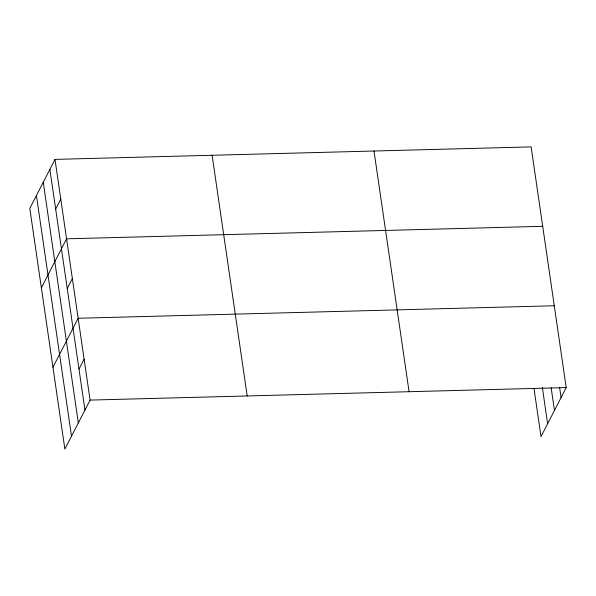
<?xml version="1.0" encoding="UTF-8"?>
<svg xmlns="http://www.w3.org/2000/svg" width="596" height="596" viewBox="0 0 596 596"><rect width="100%" height="100%" fill="white"/><g stroke="black" fill="none" stroke-linecap="round" stroke-linejoin="round"><path stroke-width="0.89" d="M54.996 159.393L29.8 208.414L64.875 449.108L90.071 400.087L54.996 159.393L531.125 146.892L566.2 387.586L541.004 436.607L533.986 388.413M55.659 209.069L60.785 199.109M41.377 287.846L66.566 238.825L542.695 226.316M67.236 288.501L72.354 278.541M52.955 367.27L78.143 318.257L554.273 305.748M78.985 369.133L84.111 359.172M90.071 400.087L566.2 387.586M559.622 387.549L561.082 397.554M551.144 387.705L554.459 410.443M542.33 387.348L547.627 423.719M373.997 151.011L409.079 391.714M212.116 155.265L247.191 395.967M49.87 169.353L84.952 410.055M43.247 182.242L78.329 422.944M36.423 195.525L71.505 436.22"/></g></svg>
